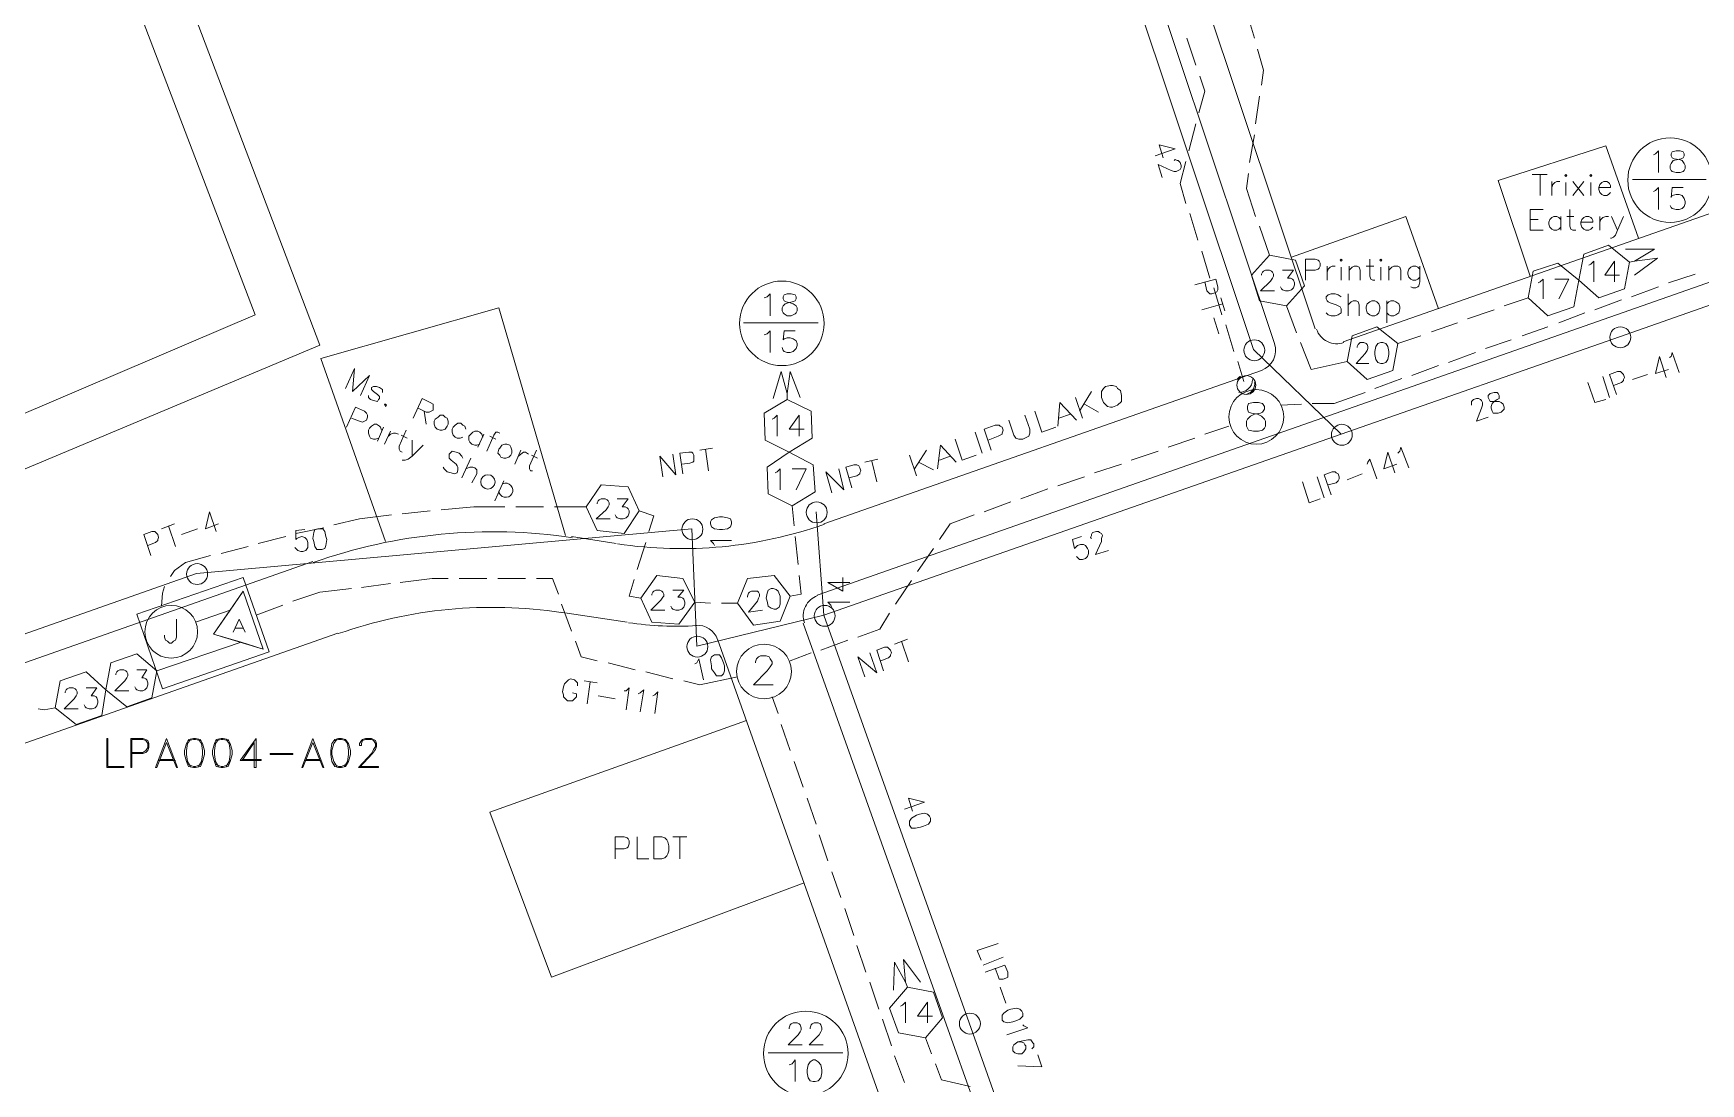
# Model space of a CAD drawing. Header units: millimetres. Extents: x 3.6 to 37.8, y 0.6 to 28.7.
# Drawn here: x 17.89 to 24.88, y 14.52 to 18.92 of the extents above; entities that cross this region are included whole.
import ezdxf

# ---------------------------------------------------------------- set-up
doc = ezdxf.new("R2010")
doc.units = ezdxf.units.MM
for name, color, linetype, true_color in [('PDF_Batangas$Geomap$Actives-Amplifier', 92, 'Continuous', 0x00b800), ('PDF_Batangas$Geomap$Cable-565', 23, 'Continuous', 0xdd8a6e), ('PDF_Batangas$Geomap$LOTS', 254, 'Continuous', 0xdcdcdc), ('PDF_Batangas$Geomap$ROAD', 8, 'Continuous', 0x808080), ('PDF_Batangas$Geomap$SDU', 157, 'Continuous', 0x396472), ('PDF_Batangas$Geomap$Symbols-EndOfLine', 15, 'Continuous', 0x954a4a)]:
    doc.layers.add(name, color=color, linetype=linetype, true_color=true_color)
for name, color, linetype in [('PDF_Batangas$Geomap$BOUNDARY-NODE', 3, 'Continuous'), ('PDF_Batangas$Geomap$NAME-ROAD', 7, 'Continuous'), ('PDF_Batangas$Geomap$Passives-Highleg', 7, 'Continuous'), ('PDF_Batangas$Geomap$Passives-Splt2way', 7, 'Continuous'), ('PDF_Batangas$Geomap$Passives-TapOffs', 7, 'Continuous'), ('PDF_Batangas$Geomap$POLE', 7, 'Continuous'), ('PDF_Batangas$Geomap$STRAND', 7, 'Continuous'), ('PDF_Batangas$Geomap$Symbols-Terminator', 7, 'Continuous'), ('PDF_FRAME-TB', 7, 'Continuous')]:
    doc.layers.add(name, color=color, linetype=linetype)

msp = doc.modelspace()

# ---------------------------------------------------------------- linework, layer by layer
at = {"layer": 'PDF_Batangas$Geomap$Actives-Amplifier', "lineweight": 13}
for points in [[(18.8813, 16.3264), (18.4354, 16.1722), (18.327, 16.4847), (18.773, 16.6389)], [(18.7188, 16.5014), (18.5729, 16.4514), (18.7188, 16.5014), (18.773, 16.5806), (18.8563, 16.3389), (18.7646, 16.3681), (18.4104, 16.2472), (18.7646, 16.3681), (18.6479, 16.4014)], [(18.8563, 16.3389), (18.6479, 16.4014), (18.773, 16.5806)], [(18.202, 15.9638), (18.2062, 15.9638), (18.2062, 15.8471), (18.2729, 15.8471), (18.2729, 15.843), (18.202, 15.843)], [(18.4521, 15.9638), (18.4979, 15.843), (18.4937, 15.843), (18.4521, 15.9471), (18.4104, 15.843), (18.4062, 15.843)], [(18.5646, 15.9638), (18.5729, 15.9638), (18.5938, 15.9596), (18.6021, 15.943), (18.6104, 15.9138), (18.6104, 15.8971), (18.6021, 15.868), (18.5938, 15.8471), (18.5729, 15.843), (18.5646, 15.843), (18.5437, 15.8471), (18.5354, 15.868), (18.5271, 15.8971), (18.5271, 15.9138), (18.5354, 15.943), (18.5437, 15.9596)], [(18.6813, 15.9638), (18.6896, 15.9638), (18.7104, 15.9596), (18.7188, 15.943), (18.7271, 15.9138), (18.7271, 15.8971), (18.7188, 15.868), (18.7104, 15.8471), (18.6896, 15.843), (18.6813, 15.843), (18.6604, 15.8471), (18.6521, 15.868), (18.6438, 15.8971), (18.6438, 15.9138), (18.6521, 15.943), (18.6604, 15.9596)], [(19.0647, 15.9638), (19.1105, 15.843), (19.1063, 15.843), (19.0647, 15.9471), (19.023, 15.843), (19.0188, 15.843)], [(19.173, 15.9638), (19.1855, 15.9638), (19.2022, 15.9596), (19.2147, 15.943), (19.223, 15.9138), (19.223, 15.8971), (19.2147, 15.868), (19.2022, 15.8471), (19.1855, 15.843), (19.173, 15.843), (19.1564, 15.8471), (19.1439, 15.868), (19.1397, 15.8971), (19.1397, 15.9138), (19.1439, 15.943), (19.1564, 15.9596)], [(18.8855, 15.8971), (18.8855, 15.9013), (18.9813, 15.9013), (18.9813, 15.8971)]]:
    msp.add_lwpolyline(points, close=True, dxfattribs=at)
for points in [[(18.4937, 16.4639), (18.4937, 16.3889), (18.4896, 16.3764), (18.4812, 16.3722), (18.4729, 16.3639), (18.4646, 16.3639), (18.4562, 16.3722), (18.4479, 16.3764), (18.4437, 16.3889), (18.4437, 16.3972)], [(18.7313, 16.4097), (18.7563, 16.4639), (18.7813, 16.4097)], [(18.773, 16.4264), (18.7396, 16.4264)], [(18.3062, 15.9055), (18.352, 15.9055), (18.3645, 15.9138), (18.3729, 15.9263), (18.3729, 15.943), (18.3645, 15.9555), (18.352, 15.9596), (18.3062, 15.9596), (18.3062, 15.843), (18.302, 15.843), (18.302, 15.9638), (18.352, 15.9638), (18.3645, 15.9596), (18.3729, 15.9555), (18.377, 15.943), (18.377, 15.9263), (18.3729, 15.9138), (18.3645, 15.9055), (18.352, 15.9013), (18.3062, 15.9013)], [(18.5521, 15.8471), (18.5396, 15.868), (18.5354, 15.8971), (18.5354, 15.9138), (18.5396, 15.943), (18.5521, 15.9596)], [(18.5437, 15.9555), (18.5646, 15.9596), (18.5729, 15.9596), (18.5938, 15.9555)], [(18.5854, 15.9596), (18.5979, 15.943), (18.6021, 15.9138), (18.6021, 15.8971), (18.5979, 15.868), (18.5854, 15.8471)], [(18.6688, 15.8471), (18.6563, 15.868), (18.6521, 15.8971), (18.6521, 15.9138), (18.6563, 15.943), (18.6688, 15.9596)], [(18.6604, 15.9555), (18.6813, 15.9596), (18.6896, 15.9596), (18.7104, 15.9555)], [(18.7021, 15.9596), (18.7146, 15.943), (18.7188, 15.9138), (18.7188, 15.8971), (18.7146, 15.868), (18.7021, 15.8471)], [(18.7688, 15.8763), (18.848, 15.8763), (18.848, 15.8721), (18.7605, 15.8721), (18.8271, 15.9638), (18.8271, 15.843), (18.8188, 15.843), (18.8188, 15.9471), (18.7688, 15.8721)], [(19.1647, 15.8471), (19.1522, 15.868), (19.1439, 15.8971), (19.1439, 15.9138), (19.1522, 15.943), (19.1647, 15.9596)], [(19.1564, 15.9555), (19.173, 15.9596), (19.1855, 15.9596), (19.2022, 15.9555)], [(19.198, 15.9596), (19.2105, 15.943), (19.2147, 15.9138), (19.2147, 15.8971), (19.2105, 15.868), (19.198, 15.8471)], [(19.2605, 15.8471), (19.3397, 15.8471), (19.3397, 15.843), (19.2564, 15.843), (19.3106, 15.9013), (19.3189, 15.918), (19.3272, 15.9305), (19.3272, 15.943), (19.3189, 15.9555), (19.3106, 15.9596), (19.2855, 15.9596), (19.273, 15.9555), (19.2689, 15.943), (19.2689, 15.9346), (19.2605, 15.9346), (19.2605, 15.943), (19.2689, 15.9555), (19.273, 15.9596), (19.2855, 15.9638), (19.3106, 15.9638), (19.3272, 15.9555), (19.3314, 15.943), (19.3314, 15.9305), (19.3272, 15.918), (19.3147, 15.9013), (19.2605, 15.843)], [(18.4896, 15.8721), (18.4187, 15.8721)], [(18.4812, 15.8763), (18.4229, 15.8763)], [(19.098, 15.8721), (19.0313, 15.8721)], [(19.0938, 15.8763), (19.0355, 15.8763)], [(18.5938, 15.8555), (18.5729, 15.8471), (18.5646, 15.8471), (18.5437, 15.8555)], [(18.7104, 15.8555), (18.6896, 15.8471), (18.6813, 15.8471), (18.6604, 15.8555)], [(19.2022, 15.8555), (19.1855, 15.8471), (19.173, 15.8471), (19.1564, 15.8555)]]:
    msp.add_lwpolyline(points, dxfattribs=at)
msp.add_circle((18.4715, 16.4113), 0.1104, dxfattribs=at)
at = {"layer": 'PDF_Batangas$Geomap$BOUNDARY-NODE', "lineweight": 0}
msp.add_lwpolyline([(16.3085, 24.3219), (16.5225, 24.382), (19.0938, 17.612), (8.9357, 13.3488), (7.4709, 12.5965), (8.817, 10.1252), (8.6705, 10.0785)], dxfattribs=at)
at = {"layer": 'PDF_Batangas$Geomap$Cable-565', "lineweight": 13}
for points in [[(23.0112, 18.8977), (22.9779, 19.0102)], [(22.7278, 18.8977), (22.7654, 18.7852)], [(23.0237, 18.8518), (23.0487, 18.7643), (23.0404, 18.7018)], [(22.782, 18.7393), (22.8029, 18.6768), (22.7779, 18.5851)], [(23.0154, 18.5393), (23.0321, 18.656)], [(22.7654, 18.5393), (22.7362, 18.4268)], [(22.9904, 18.3768), (23.0112, 18.4934)], [(22.7237, 18.2059), (22.6987, 18.2892), (22.7237, 18.3809)], [(23.0154, 18.1517), (22.9779, 18.2684), (22.9862, 18.3309)], [(22.7403, 18.1642), (22.7737, 18.0517)], [(23.0737, 17.9892), (23.0321, 18.11)], [(22.7904, 18.0059), (22.8237, 17.8933)], [(24.7449, 17.8725), (24.8574, 17.91)], [(22.8404, 17.8517), (22.8737, 17.7391)], [(24.5907, 17.8142), (24.7032, 17.8558)], [(23.1863, 17.6641), (23.1446, 17.7766)], [(24.0156, 17.76), (23.9031, 17.7225)], [(24.1573, 17.81), (24.0573, 17.7766)], [(24.2865, 17.7058), (24.3948, 17.7475)], [(24.4365, 17.76), (24.549, 17.8017)], [(22.8904, 17.6975), (22.9237, 17.5849)], [(23.8614, 17.7058), (23.753, 17.6683)], [(24.1323, 17.6516), (24.2406, 17.6891)], [(23.3988, 17.5433), (23.2488, 17.5099), (23.2029, 17.6225)], [(23.7072, 17.6516), (23.6113, 17.6183)], [(23.9781, 17.5974), (24.0864, 17.635)], [(22.9404, 17.5433), (22.9654, 17.4599)], [(23.8239, 17.5391), (23.9364, 17.5808)], [(23.5155, 17.4308), (23.628, 17.4724)], [(23.6697, 17.4849), (23.7822, 17.5266)], [(23.4738, 17.4141), (23.3446, 17.3682), (23.2529, 17.3682)], [(23.1196, 17.3599), (23.2071, 17.3641)], [(22.8029, 17.239), (22.9029, 17.2724)], [(22.6487, 17.1849), (22.7612, 17.2224)], [(22.4945, 17.1307), (22.607, 17.1682)], [(22.1861, 17.0223), (22.2986, 17.0598)], [(22.3403, 17.0765), (22.4528, 17.114)], [(22.0319, 16.9682), (22.1444, 17.0098)], [(19.5564, 16.9182), (19.4397, 16.9057)], [(19.6023, 16.9223), (19.7398, 16.9348), (19.869, 16.9348)], [(20.0315, 16.9348), (19.9148, 16.9348)], [(20.2107, 16.9348), (20.0774, 16.9348)], [(20.4316, 16.9182), (20.4941, 16.8973), (20.4733, 16.8306)], [(21.0734, 16.939), (21.0817, 16.8556)], [(21.8777, 16.914), (21.9902, 16.9557)], [(19.1105, 16.8473), (18.9938, 16.8223)], [(19.1522, 16.8598), (19.2605, 16.8848), (19.3939, 16.9015)], [(21.6902, 16.7973), (21.736, 16.864), (21.836, 16.9015)], [(18.7938, 16.7681), (18.6813, 16.739)], [(18.9522, 16.8098), (18.8355, 16.7806)], [(20.4233, 16.6723), (20.4608, 16.7848)], [(21.0859, 16.8098), (21.0984, 16.6931)], [(18.4687, 16.6431), (18.4854, 16.6681), (18.5312, 16.7015), (18.6354, 16.7306)], [(21.5985, 16.6639), (21.6652, 16.7598)], [(19.4314, 16.6181), (19.5648, 16.6348), (19.6314, 16.6348)], [(19.6773, 16.6348), (19.794, 16.6348)], [(19.8398, 16.6348), (19.9565, 16.6348)], [(20.0023, 16.6348), (20.069, 16.6348), (20.094, 16.5681)], [(20.4399, 16.5514), (20.3899, 16.5598), (20.4108, 16.6306)], [(21.1025, 16.6473), (21.1109, 16.5681), (21.065, 16.5598)], [(18.4312, 16.5181), (18.4354, 16.5723), (18.4437, 16.6014)], [(18.9813, 16.5389), (19.0938, 16.5764), (19.2272, 16.5931)], [(19.2689, 16.5973), (19.3897, 16.6139)], [(21.5068, 16.5264), (21.5735, 16.6264)], [(18.8271, 16.4806), (18.9397, 16.5223)], [(20.1065, 16.5264), (20.1482, 16.4139)], [(20.7316, 16.5306), (20.665, 16.5348)], [(20.8442, 16.5306), (20.7775, 16.5306)], [(21.4818, 16.4889), (21.4401, 16.4222), (21.3484, 16.3889)], [(20.2566, 16.2889), (20.1899, 16.3055), (20.1649, 16.3722)], [(21.1942, 16.3347), (21.3068, 16.3764)], [(20.3024, 16.2805), (20.4149, 16.2514)], [(21.065, 16.2889), (21.1526, 16.3222)], [(20.4608, 16.243), (20.5733, 16.2139)], [(20.8442, 16.2222), (20.6858, 16.1889), (20.6191, 16.2055)], [(17.9853, 16.093), (17.9395, 16.0847), (17.9145, 16.0888)], [(21.015, 16.068), (20.99, 16.1388)], [(21.065, 15.9138), (21.0275, 16.0222)], [(21.1192, 15.7596), (21.0817, 15.868)], [(21.1734, 15.6054), (21.1359, 15.7138)], [(21.2234, 15.4512), (21.1859, 15.5596)], [(21.2776, 15.297), (21.2401, 15.4054)], [(21.3318, 15.1387), (21.2943, 15.2512)], [(21.3818, 14.9845), (21.3443, 15.097)], [(21.4359, 14.8303), (21.3984, 14.9428)], [(21.4901, 14.6761), (21.4526, 14.7886)], [(21.6318, 14.7094), (21.6568, 14.6427)], [(21.5443, 14.5219), (21.5026, 14.6344)], [(21.8193, 14.5052), (21.6985, 14.5344), (21.6735, 14.6011)]]:
    msp.add_lwpolyline(points, dxfattribs=at)
at = {"layer": 'PDF_Batangas$Geomap$LOTS', "lineweight": 0}
for points in [[(24.1656, 17.9017), (24.0323, 18.3017), (24.4823, 18.4476), (24.6199, 18.06)], [(23.1654, 17.9809), (23.6447, 18.1517), (23.7822, 17.7641)], [(19.3689, 16.789), (19.098, 17.5558), (19.844, 17.7683), (20.1232, 16.814)], [(21.1234, 15.3595), (20.0649, 14.9636), (19.8065, 15.6554), (20.8817, 16.0388)]]:
    msp.add_lwpolyline(points, dxfattribs=at)
at = {"layer": 'PDF_Batangas$Geomap$NAME-ROAD', "lineweight": 9}
for points in [[(22.2778, 17.3349), (22.3278, 17.4182)], [(22.1777, 17.2682), (22.1194, 17.2474), (22.0902, 17.3349)], [(22.1861, 17.2724), (22.1944, 17.3724), (22.2653, 17.2974)], [(22.2903, 17.3057), (22.2611, 17.3932)], [(22.3569, 17.3307), (22.2986, 17.3641)], [(21.9069, 17.1724), (21.8777, 17.2599), (21.9235, 17.2766), (21.9402, 17.2766), (21.9444, 17.2724), (21.9527, 17.2682), (21.9569, 17.2557), (21.9527, 17.2432), (21.9527, 17.239), (21.936, 17.2307), (21.8944, 17.214)], [(22.0486, 17.3182), (22.0694, 17.2599), (22.0694, 17.2432), (22.0652, 17.2307), (22.0402, 17.2182), (22.0236, 17.2182), (22.011, 17.2224), (22.0027, 17.2349), (21.9819, 17.2974)], [(22.2403, 17.3224), (22.1902, 17.3057)], [(21.6818, 17.0932), (21.6943, 17.1932), (21.761, 17.1224)], [(21.8444, 17.1515), (21.786, 17.1307), (21.7568, 17.2182)], [(21.8694, 17.1599), (21.8402, 17.2474)], [(21.5943, 17.064), (21.5651, 17.1515)], [(21.586, 17.0932), (21.636, 17.1724)], [(21.6652, 17.089), (21.6026, 17.1224)], [(21.736, 17.1474), (21.6902, 17.1307)]]:
    msp.add_lwpolyline(points, dxfattribs=at)
msp.add_lwpolyline([(22.3861, 17.4391), (22.407, 17.4433), (22.4153, 17.4433), (22.432, 17.4391), (22.4361, 17.4308), (22.4486, 17.4224), (22.4528, 17.4016), (22.4528, 17.3766), (22.4361, 17.3599), (22.4153, 17.3516), (22.407, 17.3516), (22.3945, 17.3557), (22.3778, 17.3724), (22.3694, 17.3932), (22.3694, 17.4182), (22.3778, 17.4308)], close=True, dxfattribs=at)
at = {"layer": 'PDF_Batangas$Geomap$Passives-Highleg', "lineweight": 9}
for points in [[(22.9362, 17.4683), (22.9529, 17.4808), (22.9362, 17.4683), (22.9487, 17.4808)], [(22.9446, 17.4766), (22.9404, 17.4724), (22.9446, 17.4766), (22.9446, 17.4724)], [(22.9946, 17.4141), (23.0071, 17.4224)], [(23.0071, 17.4224), (22.9946, 17.4141)], [(23.0029, 17.4224), (22.9946, 17.4141)], [(22.9946, 17.4141), (23.0029, 17.4224)]]:
    msp.add_lwpolyline(points, dxfattribs=at)
for points in [[(22.9946, 17.4099), (23.0071, 17.4266)], [(23.0071, 17.4224), (22.9946, 17.4099)]]:
    msp.add_lwpolyline(points, close=True, dxfattribs=at)
msp.add_circle((22.9767, 17.4449), 0.0396, dxfattribs=at)
for centre, radius, start, end in [((22.9466, 17.4703), 0.0563, 267.8789, 357.8789), ((22.9675, 17.4499), 0.0442, 272.70488, 7.68398)]:
    msp.add_arc(centre, radius, start, end, dxfattribs=at)
at = {"layer": 'PDF_Batangas$Geomap$Passives-Splt2way', "lineweight": 9}
msp.add_lwpolyline([(23.0071, 17.3724), (23.0279, 17.3724), (23.0446, 17.3682), (23.0529, 17.3557), (23.0529, 17.3432), (23.0446, 17.3307), (23.0362, 17.3266), (23.0112, 17.3224), (22.9946, 17.3141), (22.9821, 17.3016), (22.9779, 17.2932), (22.9779, 17.2724), (22.9862, 17.2557), (23.0071, 17.2516), (23.0279, 17.2516), (23.0446, 17.2557), (23.0529, 17.2641), (23.0571, 17.2724), (23.0571, 17.2932), (23.0529, 17.3016), (23.0404, 17.3141), (23.0237, 17.3224), (22.9987, 17.3266), (22.9862, 17.3307), (22.9821, 17.3432), (22.9821, 17.3557), (22.9862, 17.3682)], close=True, dxfattribs=at)
msp.add_lwpolyline([(20.9192, 16.2805), (20.9192, 16.2847), (20.9233, 16.2972), (20.9317, 16.3055), (20.94, 16.3097), (20.965, 16.3097), (20.9775, 16.3055), (20.9817, 16.2972), (20.99, 16.2847), (20.99, 16.2764), (20.9817, 16.2639), (20.9692, 16.2472), (20.9108, 16.1889), (20.9942, 16.1889)], dxfattribs=at)
for centre in [(23.0184, 17.3115), (20.9554, 16.2446)]:
    msp.add_circle(centre, 0.1146, dxfattribs=at)
at = {"layer": 'PDF_Batangas$Geomap$Passives-TapOffs', "lineweight": 9}
for points in [[(24.4532, 17.81), (24.3698, 17.885), (24.3907, 17.9934), (24.4948, 18.0309), (24.5824, 17.96), (24.5615, 17.8475)], [(22.9987, 17.9058), (23.0737, 17.9892), (23.1821, 17.9683), (23.2196, 17.86), (23.1446, 17.7766), (23.0321, 17.7975)], [(24.2406, 17.735), (24.1573, 17.81), (24.1781, 17.9225), (24.2823, 17.9558), (24.3698, 17.885), (24.349, 17.7725)], [(23.4822, 17.4683), (23.3988, 17.5433), (23.4196, 17.6516), (23.5238, 17.6891), (23.6113, 17.6183), (23.5905, 17.5058)], [(23.5405, 17.6225), (23.5488, 17.6225), (23.5613, 17.6183), (23.5697, 17.6058), (23.5738, 17.5849), (23.5738, 17.5724), (23.5697, 17.5516), (23.5613, 17.5391), (23.5488, 17.5349), (23.5405, 17.5349), (23.528, 17.5391), (23.5197, 17.5516), (23.5155, 17.5724), (23.5155, 17.5849), (23.5197, 17.6058), (23.528, 17.6183)], [(20.9567, 17.3266), (21.0525, 17.3849), (21.1526, 17.3349), (21.1567, 17.2224), (21.0609, 17.164), (20.9609, 17.214)], [(20.9692, 17.1015), (21.0609, 17.164), (21.1609, 17.1099), (21.1692, 16.9973), (21.0734, 16.939), (20.9734, 16.989)], [(20.2566, 16.8348), (20.2107, 16.9348), (20.2732, 17.0265), (20.3858, 17.0182), (20.4316, 16.9182), (20.3691, 16.8223)], [(20.4858, 16.4514), (20.4399, 16.5514), (20.5066, 16.6473), (20.615, 16.6348), (20.665, 16.5348), (20.5983, 16.4431)], [(20.9108, 16.4389), (20.8442, 16.5306), (20.8858, 16.6348), (20.9984, 16.6473), (21.065, 16.5598), (21.0234, 16.4556)], [(20.9859, 16.5931), (20.9942, 16.5931), (21.0067, 16.5889), (21.015, 16.5806), (21.0234, 16.5598), (21.0234, 16.5264), (21.0192, 16.5139), (21.0067, 16.5056), (20.9984, 16.5056), (20.9859, 16.5097), (20.9734, 16.5181), (20.9692, 16.5389), (20.965, 16.5514), (20.9692, 16.5723), (20.9734, 16.5848)], [(18.2854, 16.0972), (18.1979, 16.168), (18.2187, 16.2805), (18.327, 16.318), (18.4104, 16.2472), (18.3896, 16.1347)], [(18.0728, 16.0222), (17.9853, 16.093), (18.0061, 16.2055), (18.1145, 16.243), (18.1979, 16.168), (18.1812, 16.0597)], [(21.4818, 14.8344), (21.5568, 14.922), (21.6652, 14.9011), (21.7027, 14.7928), (21.6318, 14.7094), (21.5193, 14.7303)]]:
    msp.add_lwpolyline(points, close=True, dxfattribs=at)
for points in [[(24.4115, 17.9475), (24.4198, 17.9517), (24.4323, 17.9642), (24.4323, 17.8767)], [(24.5407, 17.9058), (24.4782, 17.9058), (24.5198, 17.9642), (24.5198, 17.8767)], [(23.0404, 17.9058), (23.0404, 17.91), (23.0446, 17.9183), (23.0487, 17.9225), (23.0571, 17.9267), (23.0737, 17.9267), (23.0821, 17.9225), (23.0862, 17.9183), (23.0904, 17.91), (23.0904, 17.9017), (23.0862, 17.8933), (23.0779, 17.8808), (23.0362, 17.8392), (23.0946, 17.8392)], [(23.1279, 17.9267), (23.1738, 17.9267), (23.1488, 17.8933), (23.1613, 17.8933), (23.1696, 17.8892), (23.1738, 17.885), (23.1779, 17.8725), (23.1779, 17.8642), (23.1738, 17.8517), (23.1654, 17.8433), (23.1529, 17.8392), (23.1404, 17.8392), (23.1279, 17.8433), (23.1238, 17.8475), (23.1196, 17.8558)], [(24.1989, 17.8725), (24.2073, 17.8767), (24.2198, 17.8892), (24.2198, 17.8058)], [(24.2698, 17.8892), (24.3281, 17.8892), (24.2865, 17.8058)], [(23.4405, 17.6016), (23.4405, 17.6058), (23.4446, 17.6141), (23.453, 17.6225), (23.4696, 17.6225), (23.478, 17.6183), (23.4822, 17.6141), (23.4863, 17.6058), (23.4863, 17.5974), (23.4822, 17.5891), (23.4738, 17.5766), (23.4363, 17.5349), (23.4905, 17.5349)], [(20.99, 17.3016), (20.9984, 17.3057), (21.0109, 17.3182), (21.0109, 17.2307)], [(21.1234, 17.2599), (21.0609, 17.2599), (21.1025, 17.3182), (21.1025, 17.2307)], [(21.0025, 17.0765), (21.0109, 17.0807), (21.0234, 17.0932), (21.0234, 17.0057)], [(21.0734, 17.0932), (21.1317, 17.0932), (21.09, 17.0057)], [(20.2566, 16.9473), (20.2566, 16.9515), (20.2607, 16.9598), (20.2649, 16.964), (20.2732, 16.9682), (20.2899, 16.9682), (20.2982, 16.964), (20.3024, 16.9598), (20.3066, 16.9515), (20.3066, 16.9432), (20.3024, 16.9348), (20.2941, 16.9223), (20.2524, 16.8848), (20.3107, 16.8848)], [(20.3399, 16.9682), (20.3858, 16.9682), (20.3607, 16.9348), (20.3732, 16.9348), (20.3816, 16.9307), (20.3858, 16.9265), (20.3899, 16.9182), (20.3899, 16.9098), (20.3858, 16.8973), (20.3774, 16.889), (20.3649, 16.8848), (20.3524, 16.8848), (20.3399, 16.889), (20.3357, 16.8932), (20.3316, 16.9015)], [(20.4858, 16.5639), (20.4858, 16.5681), (20.4899, 16.5764), (20.4941, 16.5806), (20.5024, 16.5848), (20.5191, 16.5848), (20.5274, 16.5806), (20.5316, 16.5764), (20.5358, 16.5681), (20.5358, 16.5598), (20.5316, 16.5556), (20.5233, 16.5431), (20.4816, 16.5014), (20.5399, 16.5014)], [(20.5733, 16.5848), (20.6191, 16.5848), (20.5941, 16.5556), (20.6066, 16.5556), (20.615, 16.5514), (20.6191, 16.5473), (20.6233, 16.5348), (20.6233, 16.5264), (20.6191, 16.5139), (20.6108, 16.5056), (20.5983, 16.5014), (20.5858, 16.5014), (20.5733, 16.5056), (20.5691, 16.5097), (20.565, 16.5181)], [(20.8858, 16.5556), (20.8858, 16.5598), (20.89, 16.5723), (20.8942, 16.5764), (20.9025, 16.5806), (20.9275, 16.5806), (20.9317, 16.5764), (20.9359, 16.5681), (20.9359, 16.5598), (20.9317, 16.5514), (20.9275, 16.5389), (20.89, 16.4931), (20.9484, 16.5014)], [(18.2395, 16.2305), (18.2395, 16.2347), (18.2437, 16.243), (18.2479, 16.2472), (18.2562, 16.2514), (18.2729, 16.2514), (18.2812, 16.2472), (18.2854, 16.243), (18.2895, 16.2347), (18.2895, 16.2264), (18.2854, 16.218), (18.277, 16.2055), (18.2354, 16.1639), (18.2937, 16.1639)], [(18.327, 16.2514), (18.3687, 16.2514), (18.3479, 16.218), (18.3562, 16.218), (18.3645, 16.2139), (18.3687, 16.2097), (18.3729, 16.1972), (18.3729, 16.1889), (18.3687, 16.1764), (18.3604, 16.168), (18.352, 16.1639), (18.3395, 16.1639), (18.327, 16.168), (18.3229, 16.1722), (18.3187, 16.1805)], [(18.027, 16.1555), (18.027, 16.1597), (18.0312, 16.168), (18.0353, 16.1722), (18.0437, 16.1764), (18.0603, 16.1764), (18.0687, 16.1722), (18.0728, 16.168), (18.077, 16.1597), (18.077, 16.1513), (18.0728, 16.143), (18.0645, 16.1305), (18.0228, 16.0888), (18.0812, 16.0888)], [(18.1145, 16.1764), (18.1603, 16.1764), (18.1353, 16.143), (18.1478, 16.143), (18.1562, 16.1388), (18.1603, 16.1347), (18.1645, 16.1222), (18.1645, 16.1138), (18.1603, 16.1013), (18.152, 16.093), (18.1395, 16.0888), (18.127, 16.0888), (18.1145, 16.093), (18.1103, 16.0972), (18.1062, 16.1055)], [(21.5276, 14.8428), (21.536, 14.8469), (21.5485, 14.8594), (21.5485, 14.7719)], [(21.661, 14.8011), (21.5985, 14.8011), (21.6401, 14.8594), (21.6401, 14.7719)]]:
    msp.add_lwpolyline(points, dxfattribs=at)
at = {"layer": 'PDF_Batangas$Geomap$POLE', "lineweight": 0}
for points in [[(22.7612, 17.8642), (22.8487, 17.8892), (22.857, 17.8558), (22.857, 17.8433), (22.8529, 17.835), (22.8445, 17.8308), (22.832, 17.8267), (22.8237, 17.8267), (22.8112, 17.8392), (22.8029, 17.8767)], [(22.7904, 17.76), (22.8779, 17.785)], [(22.8862, 17.7558), (22.8695, 17.81)], [(22.8612, 17.66), (22.8404, 17.7266)], [(24.7449, 17.5099), (24.6907, 17.4933), (24.7074, 17.5641), (24.7365, 17.4766)], [(24.7491, 17.5599), (24.7574, 17.5641), (24.7616, 17.5808), (24.7907, 17.4974)], [(24.4698, 17.4808), (24.499, 17.3932)], [(24.5282, 17.4057), (24.499, 17.4891), (24.5323, 17.5016), (24.5448, 17.5016), (24.5573, 17.4891), (24.5615, 17.4766), (24.5573, 17.4683), (24.5573, 17.4641), (24.549, 17.4558), (24.5157, 17.4433)], [(24.6574, 17.4891), (24.5949, 17.4683)], [(24.4823, 17.3849), (24.4365, 17.3724), (24.4073, 17.4558)], [(20.5316, 17.0598), (20.5191, 17.1474), (20.5858, 17.0682), (20.5733, 17.1557)], [(20.615, 17.0724), (20.6025, 17.1599), (20.64, 17.164), (20.6525, 17.164), (20.6566, 17.1599), (20.6608, 17.1515), (20.6608, 17.1265), (20.6566, 17.1224), (20.6441, 17.1182), (20.6108, 17.114)], [(20.74, 17.1807), (20.6858, 17.1724)], [(20.7233, 17.0849), (20.7108, 17.1765)], [(21.4318, 17.1349), (21.3776, 17.1224)], [(21.4276, 17.039), (21.4068, 17.1265)], [(23.4822, 17.114), (23.4863, 17.1224), (23.4947, 17.1349), (23.5238, 17.0515)], [(23.6072, 17.114), (23.553, 17.0932), (23.5697, 17.164), (23.5988, 17.0765)], [(23.6113, 17.1599), (23.6197, 17.1682), (23.6238, 17.1849), (23.6572, 17.0974)], [(21.2401, 16.9932), (21.2151, 17.0807), (21.2901, 17.0057), (21.2692, 17.0932)], [(21.3234, 17.014), (21.2984, 17.1015), (21.3318, 17.1099), (21.3443, 17.1099), (21.3526, 17.1057), (21.3568, 17.0974), (21.3609, 17.0849), (21.3568, 17.0765), (21.3568, 17.0724), (21.3443, 17.064), (21.3109, 17.0557)], [(23.2738, 17.0598), (23.303, 16.9723)], [(23.3321, 16.9848), (23.303, 17.0682), (23.3363, 17.0807), (23.3488, 17.0807), (23.353, 17.0765), (23.3613, 17.0724), (23.3655, 17.0598), (23.3655, 17.0515), (23.3613, 17.0432), (23.353, 17.0348), (23.3196, 17.0265)], [(23.4613, 17.0724), (23.3988, 17.0473)], [(23.2863, 16.9682), (23.2404, 16.9515), (23.2113, 17.039)], [(18.6688, 16.864), (18.6146, 16.8431), (18.6313, 16.914), (18.6604, 16.8306)], [(18.4854, 16.864), (18.4312, 16.8431)], [(18.4896, 16.7681), (18.4604, 16.8556)], [(18.5813, 16.8431), (18.5146, 16.8181)], [(18.3854, 16.7306), (18.3562, 16.8181), (18.3896, 16.8306), (18.4021, 16.8306), (18.4146, 16.8181), (18.4187, 16.8056), (18.4146, 16.7973), (18.4146, 16.7931), (18.4062, 16.7848), (18.3729, 16.7723)], [(21.5568, 16.3806), (21.5026, 16.3597)], [(21.561, 16.2847), (21.5318, 16.3722)], [(21.3776, 16.2222), (21.3484, 16.3055), (21.4276, 16.2389), (21.3984, 16.3222)], [(21.4568, 16.2472), (21.4276, 16.3347), (21.4609, 16.3472), (21.4735, 16.3472), (21.486, 16.3347), (21.4901, 16.3222), (21.486, 16.3139), (21.486, 16.3097), (21.4776, 16.3014), (21.4443, 16.2889)], [(20.1524, 16.1555), (20.169, 16.1513), (20.169, 16.1388), (20.1524, 16.1222), (20.1315, 16.1222), (20.1149, 16.1388), (20.1149, 16.1472), (20.1107, 16.1597), (20.1149, 16.1805), (20.119, 16.193), (20.1357, 16.2097), (20.144, 16.2139), (20.1607, 16.2097), (20.1732, 16.1972), (20.1732, 16.1847)], [(20.2566, 16.1972), (20.2024, 16.2055)], [(20.2149, 16.1097), (20.2274, 16.2014)], [(20.3316, 16.1305), (20.2607, 16.143)], [(20.3691, 16.1639), (20.3774, 16.1639), (20.3899, 16.1764), (20.3774, 16.0847)], [(20.4274, 16.1513), (20.4358, 16.1555), (20.4524, 16.168), (20.4358, 16.0763)], [(20.4899, 16.143), (20.4983, 16.1472), (20.5108, 16.1597), (20.4983, 16.068)], [(21.8652, 15.0345), (21.8485, 15.0762), (21.936, 15.1053)], [(21.9569, 15.047), (21.8735, 15.0136)], [(21.8819, 14.9845), (21.9652, 15.0136), (21.9777, 14.9845), (21.9777, 14.9636), (21.9694, 14.9595), (21.9569, 14.9553), (21.9402, 14.9553), (21.936, 14.9678), (21.9235, 15.0011)], [(21.9694, 14.8553), (21.9444, 14.922)], [(22.0402, 14.7636), (22.0444, 14.7594), (22.0611, 14.7511), (21.9735, 14.7219)], [(22.0194, 14.6927), (22.0611, 14.7011), (22.0736, 14.7011), (22.0819, 14.6886), (22.0861, 14.6844), (22.0861, 14.6719), (22.0777, 14.6636)], [(22.1027, 14.6386), (22.1194, 14.5886), (22.0194, 14.5927)]]:
    msp.add_lwpolyline(points, dxfattribs=at)
for points in [[(22.0361, 14.8219), (22.0402, 14.8136), (22.0402, 14.8011), (22.0277, 14.7886), (22.011, 14.7803), (21.9985, 14.7761), (21.9777, 14.7719), (21.961, 14.7761), (21.9527, 14.7844), (21.9527, 14.8053), (21.961, 14.8136), (21.9777, 14.8261), (21.9902, 14.8303), (22.0152, 14.8344), (22.0277, 14.8303)], [(22.0319, 14.6927), (22.0444, 14.6886), (22.0486, 14.6802), (22.0527, 14.6761), (22.0527, 14.6636), (22.0444, 14.6511), (22.0361, 14.6427), (22.0194, 14.6427), (22.0069, 14.6469), (21.9985, 14.6552), (21.9985, 14.6719), (22.0027, 14.6802), (22.0194, 14.6927)]]:
    msp.add_lwpolyline(points, close=True, dxfattribs=at)
for centre in [(24.5437, 17.6449), (23.01, 17.5907), (23.3768, 17.2365), (21.1763, 16.9114), (20.6553, 16.8406), (18.5799, 16.653), (21.2096, 16.478), (20.6762, 16.3488), (21.8181, 14.7693)]:
    msp.add_circle(centre, 0.0438, dxfattribs=at)
at = {"layer": 'PDF_Batangas$Geomap$ROAD', "lineweight": 0}
for points in [[(23.3821, 17.6266), (28.17, 19.3024, 0.416434), (28.2247, 19.4186), (26.5535, 24.0736)], [(21.2067, 16.864), (23.0397, 17.5062, 0.409952), (23.0946, 17.6183), (22.011, 20.8605)]]:
    msp.add_lwpolyline(points, format="xyb", dxfattribs=at)
for points in [[(22.1819, 20.9189), (23.2654, 17.6808)], [(26.216, 18.3309), (21.1776, 16.5639)], [(20.1482, 16.8098), (20.3357, 16.7806)], [(15.639, 15.5012), (19.0647, 16.7056)], [(20.3816, 16.4514), (20.1024, 16.4931)], [(21.1192, 16.4472), (21.911, 14.226)], [(19.1689, 16.4056), (15.7432, 15.2012)], [(21.7277, 13.6551), (20.7608, 16.3806)]]:
    msp.add_lwpolyline(points, dxfattribs=at)
for centre, radius, start, end in [((23.3559, 17.7074), 0.0896, 198.48447, 289.3194), ((20.6095, 18.5701), 1.8107, 261.50207, 289.31946), ((19.8176, 14.5651), 2.265, 81.50207, 109.36341), ((21.2096, 16.478), 0.0896, 109.31951, 199.57217), ((19.8176, 14.5651), 1.9483, 81.50208, 109.3634), ((20.5886, 17.795), 1.3607, 261.50208, 273.59802), ((20.6762, 16.3488), 0.0896, 19.57213, 93.59804)]:
    msp.add_arc(centre, radius, start, end, dxfattribs=at)
at = {"layer": 'PDF_Batangas$Geomap$SDU', "lineweight": 0}
for points in [[(24.2365, 18.3267), (24.1739, 18.3267)], [(24.2073, 18.2392), (24.2073, 18.3267)], [(24.2573, 18.2392), (24.2573, 18.2976)], [(24.2573, 18.2726), (24.2615, 18.2851), (24.2698, 18.2934), (24.2781, 18.2976), (24.2906, 18.2976)], [(24.3156, 18.2392), (24.3156, 18.2934)], [(24.3907, 18.2392), (24.3448, 18.2976)], [(24.3448, 18.2392), (24.3907, 18.2976)], [(24.4198, 18.2392), (24.4198, 18.2934)], [(24.5032, 18.2517), (24.4948, 18.2434), (24.4865, 18.2392), (24.474, 18.2392), (24.4657, 18.2434), (24.4573, 18.2517), (24.4532, 18.2642), (24.4532, 18.2726), (24.4573, 18.2851), (24.4657, 18.2934), (24.474, 18.2976), (24.4865, 18.2976), (24.4948, 18.2934), (24.499, 18.2892), (24.5032, 18.2809), (24.5032, 18.2726), (24.4532, 18.2726)], [(24.2198, 18.0934), (24.1656, 18.0934), (24.1656, 18.1809), (24.2198, 18.1809)], [(24.3573, 18.0934), (24.3448, 18.0934), (24.3365, 18.0975), (24.3323, 18.11), (24.3323, 18.1809)], [(24.1989, 18.1392), (24.1656, 18.1392)], [(24.2948, 18.1059), (24.2865, 18.0975), (24.2781, 18.0934), (24.2656, 18.0934), (24.2573, 18.0975), (24.249, 18.1059), (24.2448, 18.1184), (24.2448, 18.1267), (24.249, 18.1392), (24.2573, 18.1475), (24.2656, 18.1517), (24.2781, 18.1517), (24.2865, 18.1475), (24.2948, 18.1392)], [(24.2948, 18.0934), (24.2948, 18.1517)], [(24.349, 18.1517), (24.3198, 18.1517)], [(24.4282, 18.1059), (24.4198, 18.0975), (24.4115, 18.0934), (24.399, 18.0934), (24.3907, 18.0975), (24.3823, 18.1059), (24.3781, 18.1184), (24.3781, 18.1267), (24.3823, 18.1392), (24.3907, 18.1475), (24.399, 18.1517), (24.4115, 18.1517), (24.4198, 18.1475), (24.424, 18.1434), (24.4282, 18.135), (24.4282, 18.1267), (24.3781, 18.1267)], [(24.4573, 18.0934), (24.4573, 18.1517)], [(24.4573, 18.1267), (24.4615, 18.1392), (24.4698, 18.1475), (24.4823, 18.1517), (24.4948, 18.1517)], [(24.5573, 18.1517), (24.5323, 18.0934), (24.5073, 18.1517)], [(24.5323, 18.0934), (24.524, 18.0725), (24.5157, 18.0642), (24.5073, 18.06), (24.5032, 18.06)], [(23.2238, 17.885), (23.2238, 17.9725), (23.2654, 17.9725), (23.2779, 17.9683), (23.2821, 17.9642), (23.2863, 17.9558), (23.2863, 17.9433), (23.2821, 17.935), (23.2779, 17.9308), (23.2654, 17.9267), (23.2238, 17.9267)], [(23.5155, 17.885), (23.5072, 17.885), (23.4988, 17.8892), (23.4947, 17.9017), (23.4947, 17.9725)], [(23.3155, 17.885), (23.3155, 17.9433)], [(23.3155, 17.9183), (23.3196, 17.9308), (23.328, 17.9392), (23.3363, 17.9433), (23.3488, 17.9433)], [(23.3738, 17.885), (23.3738, 17.9392)], [(23.4071, 17.885), (23.4071, 17.9433)], [(23.4071, 17.9267), (23.4196, 17.9392), (23.428, 17.9433), (23.4405, 17.9433), (23.4488, 17.9392), (23.453, 17.9267), (23.453, 17.885)], [(23.5113, 17.9433), (23.478, 17.9433)], [(23.5405, 17.885), (23.5405, 17.9392)], [(23.5738, 17.885), (23.5738, 17.9433)], [(23.5738, 17.9267), (23.5863, 17.9392), (23.5947, 17.9433), (23.6113, 17.9433), (23.6197, 17.9392), (23.6238, 17.9267), (23.6238, 17.885)], [(23.703, 17.8975), (23.6947, 17.8892), (23.6864, 17.885), (23.6739, 17.885), (23.6655, 17.8892), (23.6572, 17.8975), (23.653, 17.91), (23.653, 17.9183), (23.6572, 17.9308), (23.6655, 17.9392), (23.6739, 17.9433), (23.6864, 17.9433), (23.6947, 17.9392), (23.703, 17.9308)], [(23.703, 17.9433), (23.703, 17.8767), (23.6989, 17.86), (23.6947, 17.8558), (23.6864, 17.8517), (23.6739, 17.8517), (23.6655, 17.8558)], [(23.3113, 17.7475), (23.3196, 17.7391), (23.3321, 17.735), (23.3488, 17.735), (23.3613, 17.7391), (23.3738, 17.7475), (23.3738, 17.7641), (23.3696, 17.7725), (23.353, 17.7808), (23.328, 17.7891), (23.3196, 17.7933), (23.3155, 17.7975), (23.3113, 17.8058), (23.3113, 17.8142), (23.3196, 17.8225), (23.3321, 17.8267), (23.3488, 17.8267), (23.3613, 17.8225), (23.3738, 17.8142)], [(23.403, 17.735), (23.403, 17.8267)], [(23.403, 17.7808), (23.4155, 17.7933), (23.4238, 17.7975), (23.4363, 17.7975), (23.4446, 17.7933), (23.4488, 17.7808), (23.4488, 17.735)], [(23.5655, 17.7058), (23.5655, 17.7975)], [(23.5655, 17.785), (23.5738, 17.7933), (23.5822, 17.7975), (23.5947, 17.7975), (23.603, 17.7933), (23.6155, 17.785), (23.6197, 17.7725), (23.6197, 17.7641), (23.6155, 17.7475), (23.603, 17.7391), (23.5947, 17.735), (23.5822, 17.735), (23.5738, 17.7391), (23.5655, 17.7475)], [(19.2022, 17.4308), (19.2397, 17.5141), (19.2314, 17.4182), (19.3022, 17.4849), (19.2647, 17.4016)], [(19.2981, 17.4016), (19.2981, 17.3932), (19.3064, 17.3849), (19.3189, 17.3807), (19.3356, 17.3766), (19.3397, 17.3849), (19.3439, 17.3891), (19.3439, 17.3974), (19.3356, 17.4057), (19.3189, 17.4182), (19.3106, 17.4266), (19.3106, 17.4349), (19.3189, 17.4391), (19.3314, 17.4391), (19.3439, 17.4349), (19.3564, 17.4266), (19.3564, 17.4141)], [(19.2064, 17.2682), (19.2439, 17.3516), (19.2814, 17.3349), (19.2897, 17.3266), (19.2939, 17.3182), (19.2939, 17.3099), (19.2897, 17.2974), (19.273, 17.2891), (19.2605, 17.2932), (19.2272, 17.3057)], [(19.4856, 17.3057), (19.5231, 17.3891), (19.5564, 17.3724), (19.5689, 17.3641), (19.5689, 17.3391), (19.5523, 17.3307), (19.5398, 17.3307), (19.5064, 17.3474)], [(19.5398, 17.2807), (19.5314, 17.3349)], [(19.3397, 17.2224), (19.3272, 17.2182), (19.3189, 17.2182), (19.3064, 17.2224), (19.3022, 17.2307), (19.2981, 17.2432), (19.2981, 17.2557), (19.3022, 17.2641), (19.3106, 17.2724), (19.3231, 17.2807), (19.3314, 17.2807), (19.3439, 17.2724), (19.3481, 17.2682), (19.3522, 17.2557)], [(19.3356, 17.2099), (19.3606, 17.2682)], [(19.694, 17.2265), (19.6815, 17.2224), (19.669, 17.2224), (19.6606, 17.2265), (19.6523, 17.2349), (19.6481, 17.2474), (19.6481, 17.2599), (19.6523, 17.2682), (19.6606, 17.2766), (19.6731, 17.2849), (19.6856, 17.2849), (19.694, 17.2766), (19.7023, 17.2724), (19.7065, 17.2599)], [(19.3647, 17.1974), (19.3897, 17.2516)], [(19.3814, 17.2307), (19.3897, 17.239), (19.4022, 17.2432), (19.4106, 17.2432), (19.4231, 17.239)], [(19.4397, 17.164), (19.4314, 17.1682), (19.4272, 17.1765), (19.4272, 17.189), (19.4564, 17.2557)], [(19.4606, 17.2224), (19.4356, 17.2349)], [(19.5273, 17.1932), (19.4814, 17.1474), (19.4814, 17.214)], [(19.7648, 17.1974), (19.7523, 17.1932), (19.744, 17.1932), (19.7315, 17.1974), (19.7231, 17.2057), (19.719, 17.214), (19.719, 17.2307), (19.7356, 17.2474), (19.744, 17.2516), (19.7565, 17.2516), (19.7648, 17.2474), (19.7731, 17.239), (19.7773, 17.2265)], [(19.7565, 17.1849), (19.7815, 17.239)], [(19.794, 17.1682), (19.8231, 17.2349), (19.8315, 17.2474), (19.8398, 17.2474), (19.8482, 17.2432)], [(19.8315, 17.2182), (19.8065, 17.2307)], [(19.4814, 17.1474), (19.4647, 17.1349), (19.4522, 17.1307), (19.4397, 17.1307)], [(19.6106, 17.1015), (19.6148, 17.0932), (19.6273, 17.0807), (19.6439, 17.0765), (19.6565, 17.0724), (19.669, 17.0765), (19.6731, 17.089), (19.6731, 17.1015), (19.669, 17.1057), (19.6648, 17.114), (19.6439, 17.1307), (19.6356, 17.139), (19.6356, 17.1557), (19.6481, 17.1682), (19.6648, 17.164), (19.6773, 17.1599), (19.6898, 17.1474), (19.694, 17.139)], [(19.6898, 17.0557), (19.7273, 17.139)], [(19.9107, 17.114), (19.9357, 17.1724)], [(19.9273, 17.1474), (19.9357, 17.1557), (19.9482, 17.164), (19.9565, 17.164), (19.969, 17.1557)], [(19.9857, 17.0849), (19.9773, 17.0849), (19.9732, 17.0932), (19.9732, 17.1057), (20.0023, 17.1724)], [(20.0065, 17.139), (19.9815, 17.1515)], [(19.7065, 17.0932), (19.7231, 17.1015), (19.7356, 17.1015), (19.744, 17.0974), (19.7523, 17.089), (19.7523, 17.0724), (19.7315, 17.0348)], [(19.8273, 16.9598), (19.8648, 17.0432)], [(20.3316, 15.4596), (20.3316, 15.5512), (20.3691, 15.5512), (20.3816, 15.5471), (20.3858, 15.5429), (20.3899, 15.5346), (20.3899, 15.5221), (20.3858, 15.5096), (20.3816, 15.5054), (20.3691, 15.5012), (20.3316, 15.5012)], [(20.4733, 15.4596), (20.4233, 15.4596), (20.4233, 15.5512)], [(20.6316, 15.5512), (20.5733, 15.5512)], [(20.6025, 15.4596), (20.6025, 15.5512)]]:
    msp.add_lwpolyline(points, dxfattribs=at)
for points in [[(24.3115, 18.3226), (24.3156, 18.3267), (24.3198, 18.3226), (24.3156, 18.3184)], [(24.4157, 18.3226), (24.4198, 18.3267), (24.424, 18.3226), (24.4198, 18.3184)], [(23.3696, 17.9683), (23.3738, 17.9725), (23.378, 17.9683), (23.3738, 17.9642)], [(23.5363, 17.9683), (23.5405, 17.9725), (23.5447, 17.9683), (23.5405, 17.9642)], [(23.503, 17.7975), (23.5155, 17.7975), (23.5238, 17.7933), (23.5322, 17.785), (23.5363, 17.7725), (23.5363, 17.7641), (23.5322, 17.7475), (23.5238, 17.7391), (23.5155, 17.735), (23.503, 17.735), (23.4947, 17.7391), (23.4822, 17.7475), (23.478, 17.7641), (23.478, 17.7725), (23.4822, 17.785), (23.4947, 17.7933)], [(19.3689, 17.3641), (19.3731, 17.3599), (19.3689, 17.3557), (19.3647, 17.3641)], [(19.6106, 17.3182), (19.6189, 17.3099), (19.6273, 17.3057), (19.6314, 17.2932), (19.6314, 17.2807), (19.6273, 17.2724), (19.6189, 17.2599), (19.6064, 17.2557), (19.5981, 17.2557), (19.5856, 17.2599), (19.5773, 17.2682), (19.5731, 17.2807), (19.5731, 17.2932), (19.5773, 17.3016), (19.5898, 17.3099), (19.5981, 17.3182)], [(19.8773, 17.1974), (19.8898, 17.1932), (19.894, 17.1849), (19.8982, 17.1724), (19.8982, 17.1599), (19.894, 17.1515), (19.8857, 17.1432), (19.8732, 17.139), (19.8648, 17.139), (19.8523, 17.1432), (19.8482, 17.1515), (19.8398, 17.1599), (19.844, 17.1765), (19.8482, 17.1807), (19.8565, 17.1932), (19.869, 17.1974)], [(20.4941, 15.5512), (20.5274, 15.5512), (20.5399, 15.5471), (20.5483, 15.5387), (20.5524, 15.5304), (20.5566, 15.5137), (20.5566, 15.4929), (20.5524, 15.4804), (20.5483, 15.4721), (20.5399, 15.4637), (20.5274, 15.4596), (20.4941, 15.4596)]]:
    msp.add_lwpolyline(points, close=True, dxfattribs=at)
msp.add_circle((19.7983, 17.0391), 0.0302, dxfattribs=at)
msp.add_arc((19.8735, 17.004), 0.0296, 184.82931, 115.68093, dxfattribs=at)
at = {"layer": 'PDF_Batangas$Geomap$STRAND', "color": 254, "lineweight": 0, "true_color": 0xdcdcdc}
for points in [[(20.0315, 20.5938), (22.2694, 20.9481), (22.4528, 19.2519), (23.0071, 17.5933), (23.3738, 17.239)], [(30.4251, 6.212), (30.2959, 6.5579), (29.7791, 7.9415), (29.0665, 9.8669), (28.5456, 11.3671), (27.8371, 13.4175), (27.0995, 15.5471), (26.5327, 17.3182), (26.2493, 18.2476), (24.5407, 17.6475), (23.3738, 17.239), (21.2067, 16.4806), (20.6733, 16.3514), (20.6525, 16.8431), (18.5771, 16.6556), (16.6101, 15.9638), (14.9139, 15.3262), (12.776, 14.3427), (11.7467, 13.8676), (10.659, 13.3883), (9.6129, 12.9299), (8.2252, 12.1048), (7.8148, 11.7041)], [(23.4196, 9.1542), (23.1738, 10.0752), (22.8945, 11.1254), (22.2694, 13.4925), (21.8152, 14.7719), (21.2067, 16.4806), (21.1734, 16.914)]]:
    msp.add_lwpolyline(points, dxfattribs=at)
at = {"layer": 'PDF_Batangas$Geomap$STRAND', "lineweight": 0}
for points in [[(22.6278, 18.3976), (22.6112, 18.4518), (22.6778, 18.4351), (22.5945, 18.4059)], [(22.6737, 18.3851), (22.6778, 18.3893), (22.6862, 18.3851), (22.6903, 18.3851), (22.6987, 18.3768), (22.7028, 18.3643), (22.7028, 18.3559), (22.6987, 18.3476), (22.682, 18.3393), (22.6737, 18.3393), (22.6612, 18.3434), (22.607, 18.3684), (22.6237, 18.3142)], [(23.9197, 17.3599), (23.9197, 17.3766), (23.9281, 17.3849), (23.9406, 17.3891), (23.9489, 17.3891), (23.9572, 17.3849), (23.9614, 17.3807), (23.9656, 17.3724), (23.9656, 17.3599), (23.9614, 17.3474), (23.9406, 17.2932), (23.9906, 17.3099)], [(18.9897, 16.764), (19.0022, 16.7515), (19.0147, 16.7473), (19.023, 16.7473), (19.0355, 16.7515), (19.0438, 16.764), (19.0438, 16.7848), (19.0397, 16.7973), (19.0313, 16.8056), (19.0188, 16.8098), (19.0063, 16.8056), (18.998, 16.8015), (18.9938, 16.7973), (18.9938, 16.8348), (19.0313, 16.839)], [(20.7483, 16.7723), (20.7442, 16.7806), (20.7316, 16.7931), (20.8192, 16.7931)], [(22.2653, 16.7265), (22.2778, 16.714), (22.2903, 16.714), (22.3028, 16.7181), (22.3111, 16.7265), (22.3153, 16.739), (22.3153, 16.7515), (22.3111, 16.7598), (22.3028, 16.7723), (22.2944, 16.7765), (22.2819, 16.7765), (22.2694, 16.7723), (22.2569, 16.7598), (22.2486, 16.7973), (22.2861, 16.8098)], [(22.3278, 16.8015), (22.3236, 16.8056), (22.3278, 16.814), (22.3278, 16.8181), (22.3319, 16.8265), (22.3486, 16.8306), (22.3569, 16.8306), (22.3611, 16.8265), (22.3694, 16.8223), (22.3736, 16.814), (22.3694, 16.8015), (22.3694, 16.789), (22.3444, 16.7348), (22.3986, 16.7515)], [(21.2859, 16.6389), (21.2859, 16.5806), (21.2234, 16.6181), (21.3151, 16.6181)], [(21.2401, 16.5139), (21.2359, 16.5223), (21.2234, 16.5348), (21.3151, 16.5348)], [(20.665, 16.2764), (20.6733, 16.2805), (20.6816, 16.2972), (20.7025, 16.2097)], [(21.5776, 15.6596), (21.561, 15.7138), (21.6276, 15.6971), (21.5443, 15.6679)]]:
    msp.add_lwpolyline(points, dxfattribs=at)
for points in [[(23.9989, 17.4099), (24.0156, 17.4141), (24.0281, 17.4141), (24.0323, 17.4099), (24.0364, 17.4016), (24.0364, 17.3891), (24.0281, 17.3849), (24.0156, 17.3766), (24.0072, 17.3682), (24.0031, 17.3557), (24.0031, 17.3474), (24.0072, 17.3349), (24.0114, 17.3266), (24.0323, 17.3266), (24.0448, 17.3307), (24.0573, 17.3432), (24.0573, 17.3516), (24.0531, 17.3641), (24.0448, 17.3724), (24.0364, 17.3766), (23.9989, 17.3766), (23.9906, 17.3932), (23.9906, 17.4016)], [(19.0855, 16.8431), (19.1063, 16.8431), (19.1147, 16.8306), (19.1189, 16.8098), (19.123, 16.7973), (19.1189, 16.7723), (19.1147, 16.7598), (19.1022, 16.7556), (19.0813, 16.7556), (19.073, 16.7681), (19.0688, 16.789), (19.0647, 16.8015), (19.0688, 16.8265), (19.073, 16.839)], [(20.7316, 16.864), (20.7316, 16.8723), (20.7358, 16.8806), (20.7483, 16.889), (20.7692, 16.8932), (20.7817, 16.8932), (20.8025, 16.889), (20.815, 16.8848), (20.8192, 16.8723), (20.8192, 16.864), (20.815, 16.8515), (20.8025, 16.8431), (20.7817, 16.839), (20.7692, 16.839), (20.7483, 16.8431), (20.7358, 16.8515)], [(20.7483, 16.3139), (20.7692, 16.3139), (20.7775, 16.3014), (20.7858, 16.2805), (20.79, 16.268), (20.79, 16.2472), (20.7858, 16.2347), (20.7775, 16.2264), (20.7567, 16.2264), (20.7483, 16.2389), (20.7358, 16.2555), (20.7358, 16.268), (20.7316, 16.293), (20.7358, 16.3055)], [(21.6485, 15.6388), (21.6526, 15.6304), (21.6526, 15.6179), (21.6443, 15.6054), (21.6235, 15.5971), (21.611, 15.5929), (21.5901, 15.5887), (21.5735, 15.5887), (21.5651, 15.6012), (21.5651, 15.6179), (21.5735, 15.6304), (21.5943, 15.6429), (21.6068, 15.6471), (21.6276, 15.6513), (21.6401, 15.6471)]]:
    msp.add_lwpolyline(points, close=True, dxfattribs=at)
at = {"layer": 'PDF_Batangas$Geomap$Symbols-EndOfLine', "lineweight": 0}
for points in [[(24.6824, 18.4101), (24.6907, 18.4143), (24.7032, 18.4268), (24.7032, 18.3351)], [(24.9032, 18.3059), (24.5949, 18.3059)], [(24.6824, 18.2559), (24.6907, 18.2601), (24.7032, 18.2726), (24.7032, 18.1809)], [(24.7532, 18.1976), (24.7574, 18.1892), (24.7616, 18.1851), (24.7782, 18.1809), (24.7907, 18.1809), (24.8032, 18.1851), (24.8116, 18.1934), (24.8157, 18.2059), (24.8157, 18.2142), (24.8116, 18.2267), (24.8032, 18.2392), (24.7907, 18.2434), (24.7782, 18.2434), (24.7616, 18.2392), (24.7574, 18.2309), (24.7616, 18.2726), (24.8074, 18.2726)], [(20.9567, 17.81), (20.9692, 17.8142), (20.9817, 17.8267), (20.9817, 17.735)], [(21.1817, 17.7058), (20.8692, 17.7058)], [(20.9567, 17.6558), (20.9692, 17.66), (20.9817, 17.6725), (20.9817, 17.5808)], [(21.0317, 17.6016), (21.0359, 17.5891), (21.04, 17.5849), (21.0525, 17.5808), (21.065, 17.5808), (21.0775, 17.5849), (21.09, 17.5974), (21.0942, 17.6099), (21.0942, 17.6183), (21.09, 17.6308), (21.0775, 17.6391), (21.065, 17.6433), (21.0525, 17.6433), (21.04, 17.6391), (21.0359, 17.635), (21.04, 17.6725), (21.0859, 17.6725)], [(21.0609, 14.7469), (21.0609, 14.7511), (21.065, 14.7636), (21.0692, 14.7678), (21.0775, 14.7719), (21.0942, 14.7719), (21.1025, 14.7678), (21.1067, 14.7636), (21.1109, 14.7511), (21.1109, 14.7428), (21.1067, 14.7344), (21.0984, 14.7219), (21.0567, 14.6802), (21.1151, 14.6802)], [(21.1484, 14.7469), (21.1484, 14.7511), (21.1526, 14.7636), (21.1567, 14.7678), (21.1651, 14.7719), (21.1817, 14.7719), (21.1901, 14.7678), (21.1942, 14.7636), (21.1984, 14.7511), (21.1984, 14.7428), (21.1942, 14.7344), (21.1859, 14.7219), (21.1442, 14.6802), (21.2026, 14.6802)], [(21.2859, 14.6469), (20.9734, 14.6469)], [(21.0609, 14.5969), (21.0734, 14.6011), (21.0859, 14.6177), (21.0859, 14.5261)]]:
    msp.add_lwpolyline(points, dxfattribs=at)
for points in [[(24.7782, 18.4268), (24.7949, 18.4268), (24.8074, 18.4226), (24.8116, 18.4143), (24.8116, 18.4059), (24.8074, 18.3976), (24.7991, 18.3934), (24.7657, 18.3851), (24.7574, 18.3726), (24.7532, 18.3643), (24.7532, 18.3518), (24.7574, 18.3434), (24.7616, 18.3393), (24.7782, 18.3351), (24.7949, 18.3351), (24.8074, 18.3393), (24.8116, 18.3434), (24.8157, 18.3518), (24.8157, 18.3643), (24.8116, 18.3726), (24.8032, 18.3851), (24.7907, 18.3893), (24.7699, 18.3934), (24.7616, 18.3976), (24.7574, 18.4059), (24.7574, 18.4143), (24.7616, 18.4226)], [(21.0525, 17.8267), (21.0692, 17.8267), (21.0859, 17.8225), (21.09, 17.8142), (21.09, 17.8058), (21.0859, 17.7975), (21.0734, 17.7933), (21.0567, 17.7891), (21.0442, 17.785), (21.0359, 17.7766), (21.0317, 17.7683), (21.0317, 17.7558), (21.0359, 17.7475), (21.04, 17.7433), (21.0525, 17.735), (21.0692, 17.735), (21.0859, 17.7433), (21.09, 17.7475), (21.0942, 17.7558), (21.0942, 17.7683), (21.09, 17.7766), (21.0775, 17.785), (21.065, 17.7891), (21.0484, 17.7933), (21.04, 17.7975), (21.0359, 17.8058), (21.0359, 17.8142), (21.04, 17.8225)], [(21.1609, 14.6177), (21.1692, 14.6177), (21.1817, 14.6094), (21.1942, 14.5969), (21.1984, 14.5761), (21.1984, 14.5636), (21.1942, 14.5427), (21.1817, 14.5302), (21.1692, 14.5261), (21.1609, 14.5261), (21.1484, 14.5302), (21.1401, 14.5427), (21.1359, 14.5636), (21.1359, 14.5761), (21.1401, 14.5969), (21.1484, 14.6094)]]:
    msp.add_lwpolyline(points, close=True, dxfattribs=at)
for centre in [(24.7521, 18.3034), (21.0304, 17.7033), (21.1304, 14.6443)]:
    msp.add_circle(centre, 0.1771, dxfattribs=at)
at = {"layer": 'PDF_Batangas$Geomap$Symbols-Terminator', "lineweight": 9}
for points in [[(24.5657, 18.0142), (24.6865, 18.0142), (24.6032, 17.9642)], [(24.5824, 17.96), (24.6032, 17.9642), (24.699, 17.9767), (24.6032, 17.9058)], [(20.9942, 17.3891), (21.0275, 17.5016), (21.0525, 17.4099)], [(21.0525, 17.3849), (21.0525, 17.4099), (21.065, 17.5016), (21.1067, 17.3932)], [(21.4985, 14.9095), (21.5026, 15.0261), (21.5485, 14.9428)], [(21.5568, 14.922), (21.5485, 14.9428), (21.5401, 15.0386), (21.611, 14.9428)]]:
    msp.add_lwpolyline(points, dxfattribs=at)
at = {"layer": 'PDF_FRAME-TB', "color": 254, "lineweight": 0, "true_color": 0xdcdcdc}
msp.add_lwpolyline([(30.9502, 2.2738), (34.1299, 3.3448), (33.2673, 6.137), (34.7425, 7.5748), (30.2667, 17.9267), (30.1209, 18.6643), (32.1421, 19.577), (30.596, 23.9528), (28.6914, 23.186), (26.7786, 28.5286), (16.2267, 24.5362), (18.823, 17.7391), (8.7336, 13.43), (7.3167, 12.6507), (8.7336, 9.9585), (10.2381, 10.1377), (12.2634, 6.4204), (27.1453, 7.8498)], close=True, dxfattribs=at)

doc.saveas('drawing.dxf')
